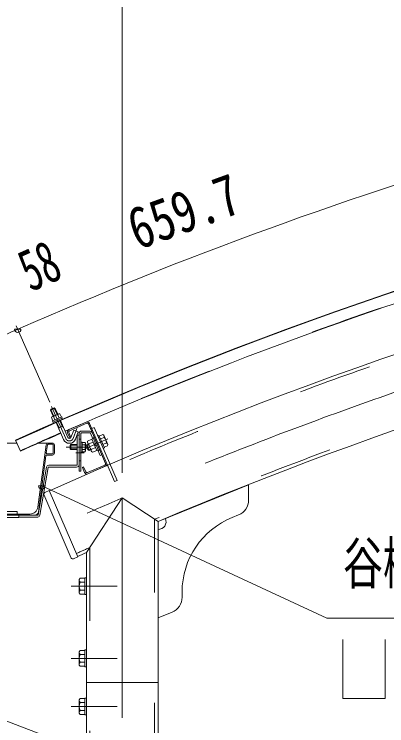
# Model space of a CAD drawing. Units: millimetres, scale not verified. Extents: x -34086 to 34091, y -14700 to 14700.
# Drawn here: x 24022 to 25647, y 6454 to 9558 of the extents above; entities that cross this region are included whole.
import ezdxf
from ezdxf.enums import TextEntityAlignment as Align

# ---------------------------------------------------------------- set-up
doc = ezdxf.new("R2010")
doc.units = ezdxf.units.MM
doc.header["$LTSCALE"] = 80
doc.linetypes.add('USER2', pattern=[10, 4, -6])
doc.linetypes.add('USER3', pattern=[24, 12, -5, 2, -5])
for name, color, linetype, lineweight in [('0-6_2-02BOLD', 7, 'Continuous', 18), ('0-7_2-12HIDDEN', 3, 'USER2', 18), ('0-8_2-22CENTER', 3, 'USER3', 18), ('0-9_2-42THIN', 4, 'Continuous', 18), ('0-A_2-52DIM', 3, 'Continuous', 18)]:
    doc.layers.add(name, color=color, linetype=linetype, lineweight=lineweight)
doc.styles.add('ＭＳ ゴシック', font='')
doc.styles.get('ＭＳ ゴシック').set_extended_font_data('MS Gothic')

msp = doc.modelspace()

# ---------------------------------------------------------------- linework, layer by layer
at = {"layer": '0-6_2-02BOLD'}
for p, q in [((24180.91, 7830.37), (24200.14, 7838.81)), ((24180.91, 7830.37), (24182.71, 7834.98)), ((24192.37, 7804.25), (24180.91, 7830.37)), ((24182.71, 7834.98), (24195.53, 7840.61)), ((24195.53, 7840.61), (24200.14, 7838.81)), ((24211.6, 7812.68), (24200.14, 7838.81)), ((24186.28, 7801.58), (24184.19, 7798.73)), ((24184.19, 7798.73), (24190.51, 7784.33)), ((24217.69, 7815.36), (24186.28, 7801.58)), ((24231.16, 7796.42), (24191.09, 7778.85)), ((24193.45, 7802.79), (24199.77, 7788.38)), ((24211.95, 7810.91), (24218.27, 7796.5)), ((24229.05, 7801.23), (24231.16, 7796.42)), ((24229.63, 7795.75), (24231.88, 7790.62)), ((24192.62, 7779.52), (24194.87, 7774.39)), ((24231.88, 7790.62), (24194.87, 7774.39)), ((24236.83, 7702.89), (24204.47, 7776.68)), ((24234.06, 7761.49), (24214.83, 7753.05)), ((24256.07, 7711.32), (24223.69, 7785.12)), ((24336.2, 7778.68), (24260.33, 7746.02)), ((24338.41, 7773.54), (24262.55, 7740.88)), ((24345.78, 7770.61), (24419.96, 7598.3)), ((24350.92, 7772.82), (24459.98, 7519.51)), ((24254.47, 7731.3), (24263.89, 7709.44)), ((24259.62, 7733.52), (24269.03, 7711.66)), ((24269, 7711.59), (24281.72, 7744.19)), ((24281.72, 7744.19), (24301.29, 7736.56)), ((24288.56, 7703.95), (24301.29, 7736.56)), ((24352.1, 7739.85), (24315.25, 7739.85)), ((24352.1, 7731.8), (24315.25, 7731.8)), ((24354.35, 7730.32), (24364.67, 7706.35)), ((24027.98, 7699.92), (24049.61, 7652.09)), ((24269.03, 7711.66), (24263.89, 7709.44)), ((24296.7, 7722.35), (24304.75, 7722.35)), ((24296.7, 7592.97), (24296.7, 7722.35)), ((24304.75, 7564.85), (24304.75, 7729.35)), ((24312.8, 7729.35), (24312.8, 7564.85)), ((24366.93, 7707.32), (24360.49, 7704.55)), ((24360.49, 7704.55), (24382.09, 7654.4)), ((24365.96, 7709.57), (24371.1, 7711.78)), ((24391.67, 7720.64), (24386.53, 7718.43)), ((24391.67, 7720.64), (24415.2, 7665.99)), ((24408.49, 7724.09), (24393.05, 7717.45)), ((24413.69, 7712.03), (24398.25, 7705.38)), ((24412.4, 7721.18), (24408.49, 7724.09)), ((23797.89, 7687.47), (24033.61, 7687.47)), ((24125.2, 7408.09), (24161.48, 7679.88)), ((24128.36, 7687.47), (24188.74, 7687.47)), ((24162.01, 7644.19), (24166.68, 7679.19)), ((24170.16, 7682.22), (24188.74, 7682.22)), ((24192.24, 7643.72), (24192.24, 7678.72)), ((24197.49, 7643.72), (24197.49, 7678.72)), ((24269.4, 7680.34), (24265.9, 7676.85)), ((24265.9, 7662.85), (24265.9, 7676.85)), ((24269.4, 7680.35), (24296.7, 7680.35)), ((24269.4, 7680.34), (24269.4, 7659.35)), ((24318.4, 7691.72), (24312.8, 7691.72)), ((24318.4, 7691.72), (24318.4, 7647.97)), ((24330.63, 7690.05), (24318.4, 7690.05)), ((24330.63, 7679.95), (24318.4, 7679.95)), ((24332.4, 7687), (24330.63, 7690.05)), ((24338.43, 7680.57), (24335.68, 7673.67)), ((24342.61, 7657.6), (24335.68, 7673.67)), ((24338.43, 7680.57), (24344.86, 7683.34)), ((24338.43, 7680.57), (24349.5, 7654.85)), ((24341.68, 7690.73), (24359.11, 7650.23)), ((24347.44, 7683.5), (24366.09, 7691.54)), ((24377.72, 7682.24), (24368.52, 7685.91)), ((24371.29, 7679.47), (24380.49, 7675.81)), ((24424.07, 7687.9), (24408.63, 7681.25)), ((24429.27, 7675.84), (24413.83, 7669.18)), ((24165.48, 7640.22), (24188.74, 7640.22)), ((24265.9, 7662.85), (24269.4, 7659.35)), ((24269.4, 7659.35), (24296.7, 7659.35)), ((24318.4, 7647.97), (24312.8, 7647.97)), ((24330.63, 7659.74), (24318.4, 7659.74)), ((24342.61, 7657.6), (24349.5, 7654.85)), ((24349.5, 7654.85), (24355.93, 7657.62)), ((24357.83, 7659.38), (24376.48, 7667.41)), ((24359.11, 7650.23), (24363.02, 7647.31)), ((24363.02, 7647.31), (24381.68, 7655.34)), ((24388.52, 7657.17), (24382.09, 7654.4)), ((24386.26, 7656.2), (24396.22, 7633.05)), ((24415.2, 7665.99), (24410.06, 7663.78)), ((24127.77, 7387.66), (24160.38, 7631.93)), ((24188.74, 7634.97), (24163.85, 7634.97)), ((24403.61, 7636.24), (24396.22, 7633.05)), ((24162.76, 7582.42), (24126, 7373.92)), ((24133.93, 7372.52), (24170.69, 7581.03)), ((24294.25, 7590.52), (24172.41, 7590.52)), ((24294.25, 7582.47), (24172.41, 7582.47)), ((24324.39, 7583.07), (24319.25, 7580.85)), ((24319.25, 7580.85), (24328.66, 7558.99)), ((24324.39, 7583.07), (24333.8, 7561.21)), ((24417.03, 7590.95), (24341.16, 7558.28)), ((24419.25, 7585.8), (24343.38, 7553.14)), ((24304.75, 7564.85), (24312.8, 7564.85)), ((24470.27, 7523.93), (24459.98, 7519.51)), ((25044.38, 7504.7), (24649.18, 7344.93)), ((25044.38, 7504.7), (25044.38, 7438.65)), ((24151.73, 7462.32), (24270.72, 7185.84)), ((24174.68, 7479.82), (24155.39, 7471.52)), ((24174.68, 7479.82), (24299.21, 7190.48)), ((23707.21, 7372.47), (24124.28, 7372.47)), ((23740.98, 7377.72), (24090.51, 7377.72)), ((23789.74, 7361.97), (24041.74, 7361.97)), ((24041.74, 7372.47), (24041.74, 7361.97)), ((24041.74, 7364.42), (24124.28, 7364.42)), ((25000.62, 7373.76), (24973, 7362.59)), ((24337.33, 7209.27), (24337.33, 5778.4)), ((24299.21, 7190.48), (24279.92, 7182.18)), ((24305.83, 7091.78), (24308.99, 7097.26)), ((24305.83, 7091.78), (24305.83, 7034.03)), ((24308.99, 7097.26), (24330.32, 7097.26)), ((24308.99, 7080.08), (24330.32, 7080.08)), ((24330.32, 7099.65), (24337.33, 7099.65)), ((24305.83, 7034.03), (24308.99, 7028.55)), ((24308.99, 7045.72), (24330.32, 7045.72)), ((24308.99, 7028.55), (24330.32, 7028.55)), ((24754.18, 7038.1), (24754.18, 7014.58)), ((24710.41, 6949.69), (24649.18, 6924.93)), ((24305.83, 6776.78), (24308.99, 6782.26)), ((24308.99, 6782.26), (24330.32, 6782.26)), ((24330.32, 6784.65), (24330.32, 6711.15)), ((24330.32, 6784.65), (24337.33, 6784.65)), ((24308.99, 6765.08), (24330.32, 6765.08)), ((24308.99, 6730.73), (24330.32, 6730.73)), ((24330.32, 6711.15), (24337.33, 6711.15)), ((24649.18, 6642.9), (24337.33, 6642.9)), ((24305.83, 6566.78), (24308.99, 6572.26)), ((24305.83, 6509.03), (24305.83, 6566.78)), ((24308.99, 6572.26), (24330.32, 6572.26)), ((24308.99, 6555.08), (24330.32, 6555.08)), ((24308.99, 6520.73), (24330.32, 6520.73)), ((24305.83, 6509.03), (24308.99, 6503.55)), ((24308.99, 6503.55), (24330.32, 6503.55)), ((24330.32, 6501.15), (24337.33, 6501.15))]:
    msp.add_line(p, q, dxfattribs=at)
for points in [[(24229.05, 7801.23), (24188.99, 7783.65), (24191.09, 7778.85)], [(24217.69, 7815.36), (24221.2, 7814.97), (24227.52, 7800.56)], [(24360.33, 7750.97), (24370.62, 7755.4), (24470.27, 7523.93)], [(24341.68, 7690.73), (24342.25, 7695.57), (24360.9, 7703.6)], [(24365.96, 7709.57), (24389.49, 7654.92), (24394.63, 7657.13)], [(24412.4, 7721.18), (24429.84, 7680.67), (24429.27, 7675.84)], [(24332.4, 7687), (24332.4, 7652.7), (24330.63, 7649.64), (24318.4, 7649.64)], [(24337.33, 7209.27), (24493.25, 7447.9), (24649.18, 7344.93), (24649.18, 5778.4)], [(23796.75, 7388.92), (24034.75, 7388.92), (24034.75, 7378.42)], [(24330.32, 7099.65), (24330.32, 7026.15), (24337.33, 7026.15)], [(24305.83, 6776.78), (24305.83, 6719.03), (24308.99, 6713.55), (24330.32, 6713.55)], [(24330.32, 6501.15), (24330.32, 6574.65), (24337.33, 6574.65)]]:
    msp.add_lwpolyline(points, dxfattribs=at)
for centre, radius, start, end in [((31411.55, -8626.52), 17918.42, 90.69833, 114.33472), ((31411.55, -8626.52), 17916.67, 90.69833, 114.33472), ((31411.55, -8626.52), 17655.92, 91.146, 114.19534), ((31411.55, -8626.52), 17344.08, 91.83345, 112.94801), ((31411.55, -8626.52), 17865.92, 106.33673, 113.65205), ((24191.36, 7794.96), 8.11, 75.1395, 113.68573), ((24213.95, 7781.19), 29.79, 93.8544, 133.51485), ((24219.12, 7807.13), 8.11, 113.68573, 152.21718), ((24340.63, 7768.39), 11.2, 23.29402, 113.29402), ((24340.63, 7768.39), 5.6, 23.29402, 113.29402), ((31411.55, -8626.52), 17865.92, 113.71939, 114.33472), ((24264.76, 7735.73), 11.2, 113.29402, 203.29402), ((24264.76, 7735.73), 5.6, 113.29402, 203.29402), ((24315.25, 7729.35), 10.5, 90, 180), ((24315.25, 7729.35), 2.45, 90, 180), ((24352.1, 7729.35), 10.5, 23.29337, 90), ((24352.1, 7729.35), 2.45, 23.2814, 90), ((24262.48, 7714.13), 28, 203.65967, 338.68573), ((24262.48, 7714.13), 7, 203.63359, 338.68573), ((24404.08, 7715.04), 10.07, 342.5672, 23.29402), ((24387.49, 7686.45), 36.61, 2.26862, 44.31943), ((24170.16, 7678.72), 8.75, 90, 172.39799), ((24170.16, 7678.72), 3.5, 90, 172.39578), ((24188.74, 7678.72), 8.75, 0, 90), ((24188.74, 7678.72), 3.5, 0, 90), ((24324.29, 7685), 8.11, 321.46858, 0), ((24302.61, 7669.85), 29.79, 340.1709, 19.83134), ((24351.85, 7692.55), 10.07, 203.29402, 244.02084), ((24384.02, 7684.95), 36.61, 182.26862, 224.31943), ((24419.67, 7678.85), 10.07, 23.29402, 64.02084), ((24165.48, 7643.72), 3.5, 172.39841, 270), ((24188.74, 7643.72), 3.5, 270, 0), ((24188.74, 7643.72), 8.75, 270, 0), ((24324.29, 7654.69), 8.11, 0, 38.54625), ((24367.43, 7656.36), 10.07, 162.5672, 203.29402), ((24163.85, 7631.47), 3.5, 90, 172.39578), ((24172.42, 7580.72), 9.8, 90, 169.99988), ((24172.42, 7580.72), 1.75, 90, 169.99973), ((24294.25, 7592.97), 2.45, 270, 0), ((24294.25, 7592.97), 10.5, 270, 0), ((24414.82, 7596.09), 5.6, 293.29402, 23.29402), ((24414.82, 7596.09), 11.2, 293.29402, 23.29402), ((24338.95, 7563.42), 11.2, 203.29402, 293.29402), ((24338.95, 7563.42), 5.6, 203.29402, 293.29402), ((24158.16, 7465.09), 7, 113.28667, 203.28667), ((24974.39, 7438.65), 70, 292.01262, 0), ((24090.51, 7412.72), 35, 270, 352.39711), ((24110.43, 7389.97), 17.5, 270, 352.39684), ((24124.28, 7374.22), 1.75, 270, 349.99973), ((24124.28, 7374.22), 9.8, 270, 350.00005), ((24649.18, 7344.93), 35, 270, 22.01262), ((25104.18, 7038.1), 350, 112.01262, 180), ((31411.55, -8626.52), 17344.08, 114.07147, 114.21169), ((24277.16, 7188.61), 7, 203.28667, 293.28667), ((24319.07, 7088.67), 13.24, 180, 220.42831), ((24354.06, 7062.9), 48.23, 159.1357, 200.8643), ((24319.07, 7037.13), 13.24, 139.56885, 180), ((24684.18, 7014.58), 70, 292.01262, 0), ((24319.07, 6773.67), 13.24, 180, 220.42831), ((24354.06, 6747.9), 48.23, 159.1357, 200.8643), ((24319.07, 6722.14), 13.24, 139.56885, 180), ((24319.07, 6563.67), 13.24, 180, 220.43117), ((24354.06, 6537.9), 48.23, 159.13571, 200.86432), ((24319.07, 6512.13), 13.24, 139.5717, 180)]:
    msp.add_arc(centre, radius, start, end, dxfattribs=at)
at = {"layer": '0-7_2-12HIDDEN'}
for p, q in [((24304.75, 7704.85), (24312.8, 7704.85)), ((24304.75, 7610.35), (24312.8, 7610.35)), ((24634.48, 7354.67), (24634.48, 5778.4)), ((24352.03, 7231.92), (24352.03, 5778.4))]:
    msp.add_line(p, q, dxfattribs=at)
for radius, start, end in [(17641.22, 91.146, 114.19611), (17358.77, 91.78378, 112.98013), (17867.67, 106.33672, 113.65205), (17867.67, 113.71939, 114.33472), (17358.77, 113.99666, 114.21091)]:
    msp.add_arc((31411.55, -8626.52), radius, start, end, dxfattribs=at)
at = {"layer": '0-8_2-22CENTER'}
for p, q in [((24185.25, 7846.61), (24246.46, 7707.1)), ((24295.32, 7750.15), (24278.78, 7707.77)), ((24430.76, 7705.08), (24329.5, 7661.48)), ((24248.4, 7669.85), (24349.9, 7669.85)), ((24290.75, 7645.35), (24326.8, 7645.35)), ((24493.25, 7447.9), (24493.25, -1281.07)), ((24270.83, 7062.9), (24470.33, 7062.9)), ((24270.83, 6747.9), (24470.33, 6747.9)), ((24270.83, 6537.9), (24470.33, 6537.9))]:
    msp.add_line(p, q, dxfattribs=at)
for centre, radius, start, end in [((31411.55, -8626.52), 17500, 90, 114.75879), ((24262.48, 7714.13), 17.5, 203.68573, 338.68573)]:
    msp.add_arc(centre, radius, start, end, dxfattribs=at)
at = {"layer": '0-9_2-42THIN'}
for p, q in [((24194.94, 7805.37), (24182.35, 7834.06)), ((24209.04, 7811.56), (24196.45, 7840.24)), ((24217.39, 7754.18), (24207.03, 7777.81)), ((24216.78, 7748.61), (24217.39, 7754.18)), ((24267.3, 7678.25), (24296.7, 7678.25)), ((24346.25, 7680.12), (24336.6, 7675.97)), ((24267.3, 7661.45), (24296.7, 7661.45)), ((24354.55, 7660.83), (24344.9, 7656.68))]:
    msp.add_line(p, q, dxfattribs=at)
msp.add_lwpolyline([(24236.01, 7757.05), (24231.49, 7760.36), (24221.13, 7783.99)], dxfattribs=at)
at = {"layer": '0-A_2-52DIM'}
for p, q in [((24493.25, 7557.93), (24493.25, 10265.45)), ((24177.01, 7865.4), (24030.7, 8198.93)), ((24051.33, 8183.83), (24023.33, 8183.83)), ((24156.55, 7500.38), (24128.55, 7500.38)), ((25385.75, 6922.9), (24142.55, 7500.38)), ((25385.75, 6922.9), (27940.76, 6922.9)), ((25455.75, 6830.42), (25455.75, 6572.9)), ((25640.05, 6572.9), (25640.05, 6830.42)), ((25385.75, 5942.9), (23383.43, 6704.76)), ((25455.75, 6572.9), (25640.05, 6572.9))]:
    msp.add_line(p, q, dxfattribs=at)
for centre, radius, start, end in [((31411.54, -8626.48), 18356.62, 106.30302, 113.68571), ((31412.5, -8628.68), 18359.03, 113.68571, 114.33461), ((24037.33, 8183.83), 14, 180, 0), ((24142.55, 7500.38), 14, 180, 0)]:
    msp.add_arc(centre, radius, start, end, dxfattribs=at)

# ---------------------------------------------------------------- texts
at = {"layer": '0-A_2-52DIM', "color": 7, "style": 'ＭＳ ゴシック'}
for s, rotation, width, p in [('659.7', 19.994, 0.8, (24578.55, 8477.15)), ('58', 24.011, 0.65, (24116.33, 8295.66))]:
    msp.add_text(s, height=182.3, rotation=rotation, dxfattribs=dict(at, width=width)).set_placement(p, align=Align.BOTTOM_LEFT)
at = {"layer": '0-A_2-52DIM', "color": 7, "style": 'ＭＳ ゴシック', "width": 0.7}
msp.add_text('谷樋：硬質塩ビ樹脂\u3000角樋', height=182.3, dxfattribs=at).set_placement((25455.75, 7017.77), align=Align.BOTTOM_LEFT)

doc.saveas('drawing.dxf')
